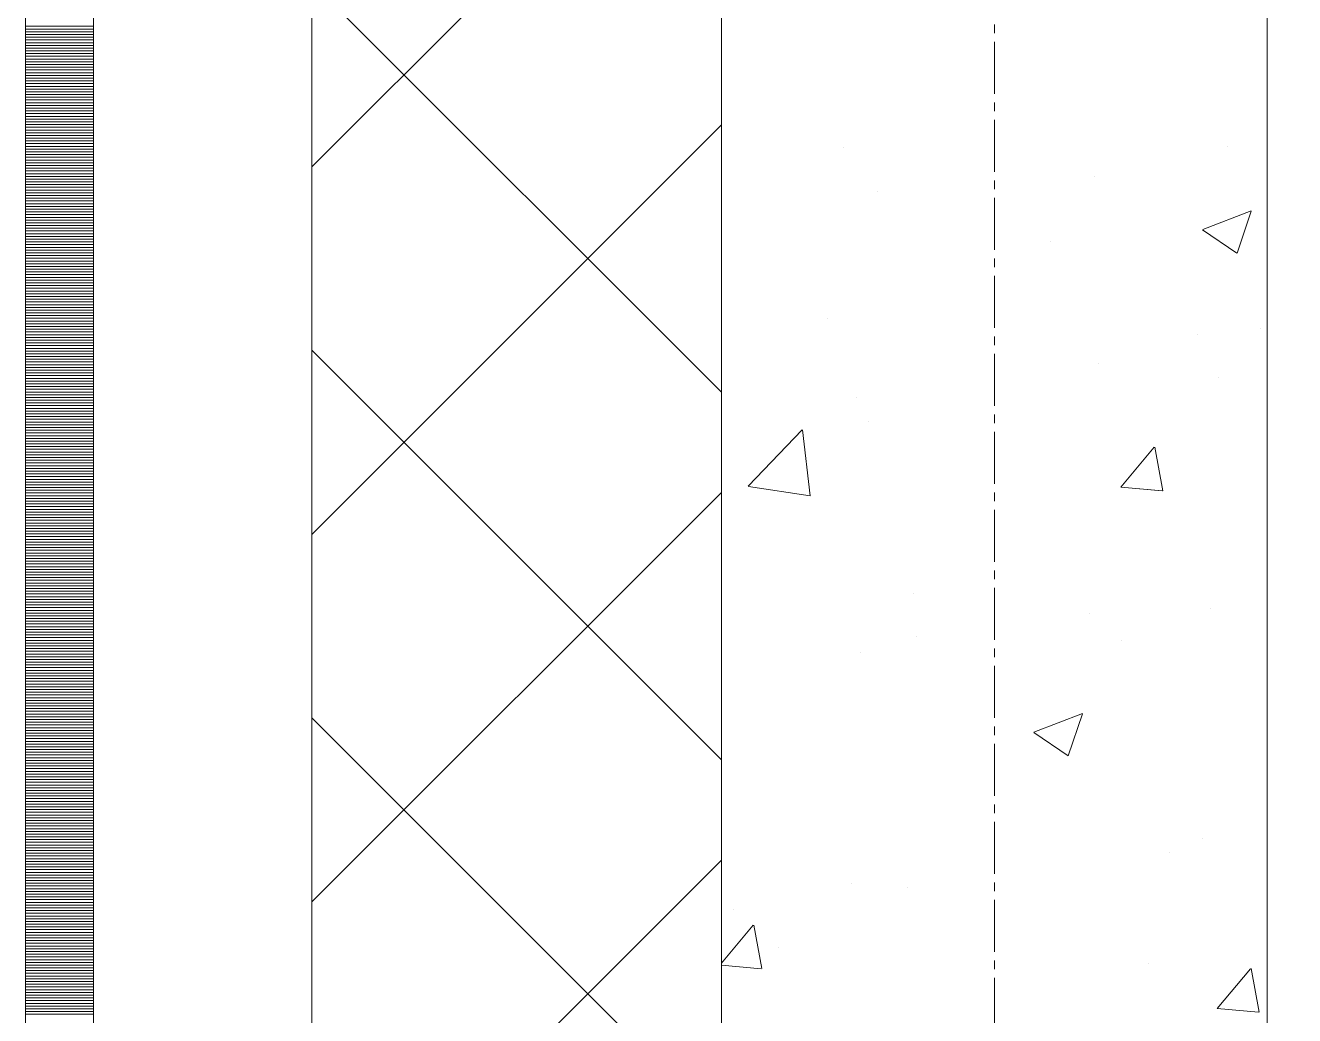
# Model space of a CAD drawing. Header units: millimetres. Extents: x 470010 to 1231400, y -134005 to 421770.
# Drawn here: x 672518.6 to 672983.6, y -51155 to -50792.2 of the extents above; entities that cross this region are included whole.
import ezdxf
from ezdxf.enums import TextEntityAlignment as Align

# ---------------------------------------------------------------- set-up
doc = ezdxf.new("R2010")
doc.units = ezdxf.units.MM
doc.linetypes.add('CENTER2', pattern=[28.575, 19.05, -3.175, 3.175, -3.175])
doc.linetypes.add('DASHED', pattern=[19.05, 12.7, -6.35])
doc.layers.get('Defpoints').update_dxf_attribs({"color": 140})
doc.layers.add('АР_Делит', color=120, linetype='Continuous', lineweight=0, plot=False)
for name, color, linetype, lineweight in [('АР_Стены ПЕНОблок', 52, 'Continuous', 20), ('АР_Тонкая', 254, 'Continuous', 5), ('АР_Утеплитель', 31, 'Continuous', 0), ('АР_Штриховка', 8, 'Continuous', 0)]:
    doc.layers.add(name, color=color, linetype=linetype, lineweight=lineweight)
doc.layers.add('РД_Оси_100', color=7, linetype='Continuous', lineweight=0, true_color=0x525252)
doc.styles.add('style1', font='ARIALN.TTF')

# ---------------------------------------------------------------- blocks, each defined once
blk = doc.blocks.new('СОШ_2200_АР_ОСИ_М100_28.05.24')
at = {"layer": 'АР_Делит', "color": 251, "linetype": 'DASHED', "true_color": 0x636466}
blk.add_lwpolyline([(114955, 135155), (114955, -355), (93595.036, -355), (93595.036, 13855), (94145, 13855), (94145, 68320), (66055, 68320), (66055, 13857.73), (83455, 13857.73), (83455, -355), (45245, -355), (45245, 13145), (44695, 13145), (44695, 26755), (45245, 26755), (45245, 68320), (20455, 68320), (20455, 26755), (27955, 26755), (27955, 13145), (-355, 13145), (-355, 100855)], dxfattribs=at)
at = {"layer": 'РД_Оси_100', "color": 251, "linetype": 'CENTER2', "true_color": 0x636466}
blk.add_line((0, -6155), (0, 139938.679), dxfattribs=at)
blk = doc.blocks.new('A$C9108343f')
at = {"layer": 'АР_Стены ПЕНОблок', "color": 18, "linetype": 'Continuous', "lineweight": 20, "true_color": 0x000000}
for p, q in [((7054.96, 97555), (7054.96, 21355)), ((7254.96, 21355), (7254.96, 97555))]:
    blk.add_line(p, q, dxfattribs=at)
at = {"layer": 'АР_Тонкая', "color": 18, "linetype": 'Continuous', "lineweight": 5, "true_color": 0x000000}
for p, q in [((6799.96, 97555), (6799.96, 21355)), ((6824.96, 97555), (6824.96, 21355)), ((6824.96, 21355), (6824.96, 97555)), ((6904.96, 21355), (6904.96, 97555))]:
    blk.add_line(p, q, dxfattribs=at)
at = {"layer": 'АР_Утеплитель', "color": 18, "linetype": 'Continuous', "lineweight": 0, "true_color": 0x000000}
for p, q in [((6904.96, 97555), (6904.96, 21355)), ((7054.96, 21355), (7054.96, 97555))]:
    blk.add_line(p, q, dxfattribs=at)
at = {"layer": 'АР_Штриховка', "color": 18, "linetype": 'Continuous', "lineweight": 0, "true_color": 0x000000}
for p, q in [((6904.96, 49522.3), (7054.96, 49672.3)), ((7054.96, 49439.73), (6904.96, 49589.73)), ((6799.96, 49573.75), (6824.96, 49573.75)), ((6799.96, 49572.75), (6824.96, 49572.75)), ((6799.96, 49571.75), (6824.96, 49571.75)), ((6799.96, 49570.75), (6824.96, 49570.75)), ((6799.96, 49569.75), (6824.96, 49569.75)), ((6799.96, 49568.75), (6824.96, 49568.75)), ((6799.96, 49567.75), (6824.96, 49567.75)), ((6799.96, 49566.75), (6824.96, 49566.75)), ((6799.96, 49565.75), (6824.96, 49565.75)), ((6799.96, 49564.75), (6824.96, 49564.75)), ((6799.96, 49563.75), (6824.96, 49563.75)), ((6799.96, 49562.75), (6824.96, 49562.75)), ((6799.96, 49561.75), (6824.96, 49561.75)), ((6799.96, 49560.75), (6824.96, 49560.75)), ((6799.96, 49559.75), (6824.96, 49559.75)), ((6799.96, 49558.75), (6824.96, 49558.75)), ((6799.96, 49557.75), (6824.96, 49557.75)), ((6799.96, 49556.75), (6824.96, 49556.75)), ((6799.96, 49555.75), (6824.96, 49555.75)), ((6799.96, 49554.75), (6824.96, 49554.75)), ((6799.96, 49553.75), (6824.96, 49553.75)), ((6799.96, 49552.75), (6824.96, 49552.75)), ((6799.96, 49551.75), (6824.96, 49551.75)), ((6799.96, 49550.75), (6824.96, 49550.75)), ((6799.96, 49549.75), (6824.96, 49549.75)), ((6799.96, 49548.75), (6824.96, 49548.75)), ((6799.96, 49547.75), (6824.96, 49547.75)), ((6799.96, 49546.75), (6824.96, 49546.75)), ((6799.96, 49545.75), (6824.96, 49545.75)), ((6799.96, 49544.75), (6824.96, 49544.75)), ((6799.96, 49543.75), (6824.96, 49543.75)), ((6799.96, 49542.75), (6824.96, 49542.75)), ((6799.96, 49541.75), (6824.96, 49541.75)), ((6799.96, 49540.75), (6824.96, 49540.75)), ((6799.96, 49539.75), (6824.96, 49539.75)), ((6799.96, 49538.75), (6824.96, 49538.75)), ((6799.96, 49537.75), (6824.96, 49537.75)), ((6799.96, 49536.75), (6824.96, 49536.75)), ((6904.96, 49387.59), (7054.96, 49537.59)), ((6799.96, 49535.75), (6824.96, 49535.75)), ((6799.96, 49534.75), (6824.96, 49534.75)), ((6799.96, 49533.75), (6824.96, 49533.75)), ((6799.96, 49532.75), (6824.96, 49532.75)), ((6799.96, 49531.75), (6824.96, 49531.75)), ((6799.96, 49530.75), (6824.96, 49530.75)), ((6799.96, 49529.75), (6824.96, 49529.75)), ((6799.96, 49528.75), (6824.96, 49528.75)), ((6799.96, 49527.75), (6824.96, 49527.75)), ((7099.53, 49529.41), (7099.53, 49529.41)), ((7240.33, 49529.65), (7240.33, 49529.65)), ((6799.96, 49526.75), (6824.96, 49526.75)), ((6799.96, 49525.75), (6824.96, 49525.75)), ((6799.96, 49524.75), (6824.96, 49524.75)), ((6799.96, 49523.75), (6824.96, 49523.75)), ((6799.96, 49522.75), (6824.96, 49522.75)), ((6799.96, 49521.75), (6824.96, 49521.75)), ((6799.96, 49520.75), (6824.96, 49520.75)), ((6799.96, 49519.75), (6824.96, 49519.75)), ((6799.96, 49518.75), (6824.96, 49518.75)), ((6799.96, 49517.75), (6824.96, 49517.75)), ((7191.65, 49518.85), (7191.65, 49518.85)), ((6799.96, 49516.75), (6824.96, 49516.75)), ((6799.96, 49515.75), (6824.96, 49515.75)), ((6799.96, 49514.75), (6824.96, 49514.75)), ((6799.96, 49513.75), (6824.96, 49513.75)), ((7112.03, 49513.39), (7112.03, 49513.39)), ((6799.96, 49512.75), (6824.96, 49512.75)), ((6799.96, 49511.75), (6824.96, 49511.75)), ((6799.96, 49510.75), (6824.96, 49510.75)), ((6799.96, 49509.75), (6824.96, 49509.75)), ((6799.96, 49508.75), (6824.96, 49508.75)), ((6799.96, 49507.75), (6824.96, 49507.75)), ((6799.96, 49506.75), (6824.96, 49506.75)), ((6799.96, 49505.75), (6824.96, 49505.75)), ((6799.96, 49504.75), (6824.96, 49504.75)), ((6799.96, 49503.75), (6824.96, 49503.75)), ((7231.27, 49499.31), (7249.05, 49506.13)), ((7243.85, 49490.64), (7249, 49505.99)), ((6799.96, 49502.75), (6824.96, 49502.75)), ((6799.96, 49501.75), (6824.96, 49501.75)), ((6799.96, 49500.75), (6824.96, 49500.75)), ((6799.96, 49499.75), (6824.96, 49499.75)), ((7231.21, 49499.17), (7243.84, 49490.65)), ((6799.96, 49498.75), (6824.96, 49498.75)), ((6799.96, 49497.75), (6824.96, 49497.75)), ((6799.96, 49496.75), (6824.96, 49496.75)), ((6799.96, 49495.75), (6824.96, 49495.75)), ((6799.96, 49494.75), (6824.96, 49494.75)), ((7175.69, 49495), (7175.69, 49495)), ((6799.96, 49493.75), (6824.96, 49493.75)), ((6799.96, 49492.75), (6824.96, 49492.75)), ((6799.96, 49491.75), (6824.96, 49491.75)), ((6799.96, 49490.75), (6824.96, 49490.75)), ((6799.96, 49489.75), (6824.96, 49489.75)), ((6799.96, 49488.75), (6824.96, 49488.75)), ((6799.96, 49487.75), (6824.96, 49487.75)), ((6799.96, 49486.75), (6824.96, 49486.75)), ((6799.96, 49485.75), (6824.96, 49485.75)), ((6799.96, 49484.75), (6824.96, 49484.75)), ((6799.96, 49483.75), (6824.96, 49483.75)), ((6799.96, 49482.75), (6824.96, 49482.75)), ((6799.96, 49481.75), (6824.96, 49481.75)), ((6799.96, 49480.75), (6824.96, 49480.75)), ((6799.96, 49479.75), (6824.96, 49479.75)), ((6799.96, 49478.75), (6824.96, 49478.75)), ((6799.96, 49477.75), (6824.96, 49477.75)), ((6799.96, 49476.75), (6824.96, 49476.75)), ((6799.96, 49475.75), (6824.96, 49475.75)), ((6799.96, 49474.75), (6824.96, 49474.75)), ((6799.96, 49473.75), (6824.96, 49473.75)), ((6799.96, 49472.75), (6824.96, 49472.75)), ((6799.96, 49471.75), (6824.96, 49471.75)), ((6799.96, 49470.75), (6824.96, 49470.75)), ((6799.96, 49469.75), (6824.96, 49469.75)), ((6799.96, 49468.75), (6824.96, 49468.75)), ((6799.96, 49467.75), (6824.96, 49467.75)), ((6799.96, 49466.75), (6824.96, 49466.75)), ((7093.66, 49466.61), (7093.66, 49466.61)), ((6799.96, 49465.75), (6824.96, 49465.75)), ((6799.96, 49464.75), (6824.96, 49464.75)), ((6799.96, 49463.75), (6824.96, 49463.75)), ((6799.96, 49462.75), (6824.96, 49462.75)), ((7252.51, 49463.08), (7252.51, 49463.08)), ((6799.96, 49461.75), (6824.96, 49461.75)), ((6799.96, 49460.75), (6824.96, 49460.75)), ((6799.96, 49459.75), (6824.96, 49459.75)), ((6799.96, 49458.75), (6824.96, 49458.75)), ((6799.96, 49457.75), (6824.96, 49457.75)), ((7229.25, 49460.88), (7229.25, 49460.88)), ((6799.96, 49456.75), (6824.96, 49456.75)), ((6799.96, 49455.75), (6824.96, 49455.75)), ((6799.96, 49454.75), (6824.96, 49454.75)), ((6799.96, 49453.75), (6824.96, 49453.75)), ((6799.96, 49452.75), (6824.96, 49452.75)), ((7054.96, 49305.03), (6904.96, 49455.03)), ((6799.96, 49451.75), (6824.96, 49451.75)), ((6799.96, 49450.75), (6824.96, 49450.75)), ((6799.96, 49449.75), (6824.96, 49449.75)), ((6799.96, 49448.75), (6824.96, 49448.75)), ((7193.12, 49450.35), (7193.12, 49450.35)), ((6799.96, 49447.75), (6824.96, 49447.75)), ((6799.96, 49446.75), (6824.96, 49446.75)), ((6799.96, 49445.75), (6824.96, 49445.75)), ((6799.96, 49444.75), (6824.96, 49444.75)), ((6799.96, 49443.75), (6824.96, 49443.75)), ((7237.24, 49445.1), (7237.24, 49445.1)), ((6799.96, 49442.75), (6824.96, 49442.75)), ((6799.96, 49441.75), (6824.96, 49441.75)), ((6799.96, 49440.75), (6824.96, 49440.75)), ((6799.96, 49439.75), (6824.96, 49439.75)), ((6799.96, 49438.75), (6824.96, 49438.75)), ((6799.96, 49437.75), (6824.96, 49437.75)), ((6799.96, 49436.75), (6824.96, 49436.75)), ((6799.96, 49435.75), (6824.96, 49435.75)), ((6799.96, 49434.75), (6824.96, 49434.75)), ((7104.38, 49437.66), (7104.38, 49437.66)), ((6799.96, 49433.75), (6824.96, 49433.75)), ((6799.96, 49432.75), (6824.96, 49432.75)), ((6799.96, 49431.75), (6824.96, 49431.75)), ((6799.96, 49430.75), (6824.96, 49430.75)), ((6799.96, 49429.75), (6824.96, 49429.75)), ((6799.96, 49428.75), (6824.96, 49428.75)), ((6799.96, 49427.75), (6824.96, 49427.75)), ((6799.96, 49426.75), (6824.96, 49426.75)), ((6799.96, 49425.75), (6824.96, 49425.75)), ((6799.96, 49424.75), (6824.96, 49424.75)), ((7064.79, 49405.26), (7084.57, 49425.88)), ((7087.43, 49401.76), (7084.63, 49425.88)), ((7108.94, 49428.84), (7108.94, 49428.84)), ((6799.96, 49423.75), (6824.96, 49423.75)), ((6799.96, 49422.75), (6824.96, 49422.75)), ((6799.96, 49421.75), (6824.96, 49421.75)), ((6799.96, 49420.75), (6824.96, 49420.75)), ((6799.96, 49419.75), (6824.96, 49419.75)), ((6799.96, 49418.75), (6824.96, 49418.75)), ((6799.96, 49417.75), (6824.96, 49417.75)), ((6799.96, 49416.75), (6824.96, 49416.75)), ((6799.96, 49415.75), (6824.96, 49415.75)), ((7201.31, 49404.89), (7213.56, 49419.49)), ((7216.69, 49403.6), (7213.75, 49419.52)), ((6799.96, 49414.75), (6824.96, 49414.75)), ((6799.96, 49413.75), (6824.96, 49413.75)), ((6799.96, 49412.75), (6824.96, 49412.75)), ((6799.96, 49411.75), (6824.96, 49411.75)), ((6799.96, 49410.75), (6824.96, 49410.75)), ((6799.96, 49409.75), (6824.96, 49409.75)), ((6799.96, 49408.75), (6824.96, 49408.75)), ((6799.96, 49407.75), (6824.96, 49407.75)), ((6799.96, 49406.75), (6824.96, 49406.75)), ((6799.96, 49405.75), (6824.96, 49405.75)), ((6799.96, 49404.75), (6824.96, 49404.75)), ((6799.96, 49403.75), (6824.96, 49403.75)), ((6799.96, 49402.75), (6824.96, 49402.75)), ((6799.96, 49401.75), (6824.96, 49401.75)), ((6904.96, 49252.89), (7054.96, 49402.89)), ((7064.83, 49405.17), (7087.42, 49401.67)), ((7201.31, 49404.89), (7216.49, 49403.56)), ((6799.96, 49400.75), (6824.96, 49400.75)), ((6799.96, 49399.75), (6824.96, 49399.75)), ((6799.96, 49398.75), (6824.96, 49398.75)), ((6799.96, 49397.75), (6824.96, 49397.75)), ((6799.96, 49396.75), (6824.96, 49396.75)), ((6799.96, 49395.75), (6824.96, 49395.75)), ((6799.96, 49394.75), (6824.96, 49394.75)), ((6799.96, 49393.75), (6824.96, 49393.75)), ((6799.96, 49392.75), (6824.96, 49392.75)), ((6799.96, 49391.75), (6824.96, 49391.75)), ((6799.96, 49390.75), (6824.96, 49390.75)), ((6799.96, 49389.75), (6824.96, 49389.75)), ((6799.96, 49388.75), (6824.96, 49388.75)), ((6799.96, 49387.75), (6824.96, 49387.75)), ((6799.96, 49386.75), (6824.96, 49386.75)), ((6799.96, 49385.75), (6824.96, 49385.75)), ((6799.96, 49384.75), (6824.96, 49384.75)), ((6799.96, 49383.75), (6824.96, 49383.75)), ((6799.96, 49382.75), (6824.96, 49382.75)), ((6799.96, 49381.75), (6824.96, 49381.75)), ((6799.96, 49380.75), (6824.96, 49380.75)), ((6799.96, 49379.75), (6824.96, 49379.75)), ((6799.96, 49378.75), (6824.96, 49378.75)), ((6799.96, 49377.75), (6824.96, 49377.75)), ((6799.96, 49376.75), (6824.96, 49376.75)), ((6799.96, 49375.75), (6824.96, 49375.75)), ((6799.96, 49374.75), (6824.96, 49374.75)), ((6799.96, 49373.75), (6824.96, 49373.75)), ((6799.96, 49372.75), (6824.96, 49372.75)), ((6799.96, 49371.75), (6824.96, 49371.75)), ((6799.96, 49370.75), (6824.96, 49370.75)), ((6799.96, 49369.75), (6824.96, 49369.75)), ((6799.96, 49368.75), (6824.96, 49368.75)), ((6799.96, 49367.75), (6824.96, 49367.75)), ((6799.96, 49366.75), (6824.96, 49366.75)), ((6799.96, 49365.75), (6824.96, 49365.75)), ((6799.96, 49364.75), (6824.96, 49364.75)), ((7125.16, 49365.88), (7125.16, 49365.88)), ((6799.96, 49363.75), (6824.96, 49363.75)), ((6799.96, 49362.75), (6824.96, 49362.75)), ((6799.96, 49361.75), (6824.96, 49361.75)), ((6799.96, 49360.75), (6824.96, 49360.75)), ((6799.96, 49359.75), (6824.96, 49359.75)), ((7234.15, 49360.54), (7234.15, 49360.54)), ((6799.96, 49358.75), (6824.96, 49358.75)), ((6799.96, 49357.75), (6824.96, 49357.75)), ((6799.96, 49356.75), (6824.96, 49356.75)), ((6799.96, 49355.75), (6824.96, 49355.75)), ((7189.89, 49358.54), (7189.89, 49358.54)), ((6799.96, 49354.75), (6824.96, 49354.75)), ((6799.96, 49353.75), (6824.96, 49353.75)), ((6799.96, 49352.75), (6824.96, 49352.75)), ((6799.96, 49351.75), (6824.96, 49351.75)), ((6799.96, 49350.75), (6824.96, 49350.75)), ((6799.96, 49349.75), (6824.96, 49349.75)), ((6799.96, 49348.75), (6824.96, 49348.75)), ((6799.96, 49347.75), (6824.96, 49347.75)), ((6799.96, 49346.75), (6824.96, 49346.75)), ((6799.96, 49345.75), (6824.96, 49345.75)), ((7126.3, 49350.17), (7126.3, 49350.17)), ((7201.38, 49348.77), (7201.38, 49348.77)), ((6799.96, 49344.75), (6824.96, 49344.75)), ((6799.96, 49343.75), (6824.96, 49343.75)), ((6799.96, 49342.75), (6824.96, 49342.75)), ((6799.96, 49341.75), (6824.96, 49341.75)), ((7105.85, 49344.28), (7105.85, 49344.28)), ((6799.96, 49340.75), (6824.96, 49340.75)), ((6799.96, 49339.75), (6824.96, 49339.75)), ((6799.96, 49338.75), (6824.96, 49338.75)), ((6799.96, 49337.75), (6824.96, 49337.75)), ((6799.96, 49336.75), (6824.96, 49336.75)), ((6799.96, 49335.75), (6824.96, 49335.75)), ((6799.96, 49334.75), (6824.96, 49334.75)), ((6799.96, 49333.75), (6824.96, 49333.75)), ((6799.96, 49332.75), (6824.96, 49332.75)), ((6799.96, 49331.75), (6824.96, 49331.75)), ((6799.96, 49330.75), (6824.96, 49330.75)), ((6799.96, 49329.75), (6824.96, 49329.75)), ((6799.96, 49328.75), (6824.96, 49328.75)), ((6799.96, 49327.75), (6824.96, 49327.75)), ((6799.96, 49326.75), (6824.96, 49326.75)), ((6799.96, 49325.75), (6824.96, 49325.75)), ((6799.96, 49324.75), (6824.96, 49324.75)), ((6799.96, 49323.75), (6824.96, 49323.75)), ((6799.96, 49322.75), (6824.96, 49322.75)), ((6799.96, 49321.75), (6824.96, 49321.75)), ((6799.96, 49320.75), (6824.96, 49320.75)), ((6799.96, 49319.75), (6824.96, 49319.75)), ((6799.96, 49318.75), (6824.96, 49318.75)), ((6799.96, 49317.75), (6824.96, 49317.75)), ((7054.96, 49170.32), (6904.96, 49320.32)), ((7169.47, 49315.12), (7187.25, 49321.94)), ((7182.05, 49306.45), (7187.2, 49321.8)), ((6799.96, 49316.75), (6824.96, 49316.75)), ((6799.96, 49315.75), (6824.96, 49315.75)), ((6799.96, 49314.75), (6824.96, 49314.75)), ((6799.96, 49313.75), (6824.96, 49313.75)), ((7169.41, 49314.98), (7182.04, 49306.46)), ((6799.96, 49312.75), (6824.96, 49312.75)), ((6799.96, 49311.75), (6824.96, 49311.75)), ((6799.96, 49310.75), (6824.96, 49310.75)), ((6799.96, 49309.75), (6824.96, 49309.75)), ((6799.96, 49308.75), (6824.96, 49308.75)), ((6799.96, 49307.75), (6824.96, 49307.75)), ((6799.96, 49306.75), (6824.96, 49306.75)), ((6799.96, 49305.75), (6824.96, 49305.75)), ((6799.96, 49304.75), (6824.96, 49304.75)), ((6799.96, 49303.75), (6824.96, 49303.75)), ((6799.96, 49302.75), (6824.96, 49302.75)), ((6799.96, 49301.75), (6824.96, 49301.75)), ((6799.96, 49300.75), (6824.96, 49300.75)), ((6799.96, 49299.75), (6824.96, 49299.75)), ((6799.96, 49298.75), (6824.96, 49298.75)), ((6799.96, 49297.75), (6824.96, 49297.75)), ((6799.96, 49296.75), (6824.96, 49296.75)), ((6799.96, 49295.75), (6824.96, 49295.75)), ((6799.96, 49294.75), (6824.96, 49294.75)), ((6799.96, 49293.75), (6824.96, 49293.75)), ((6799.96, 49292.75), (6824.96, 49292.75)), ((6799.96, 49291.75), (6824.96, 49291.75)), ((6799.96, 49290.75), (6824.96, 49290.75)), ((6799.96, 49289.75), (6824.96, 49289.75)), ((6799.96, 49288.75), (6824.96, 49288.75)), ((6799.96, 49287.75), (6824.96, 49287.75)), ((6799.96, 49286.75), (6824.96, 49286.75)), ((6799.96, 49285.75), (6824.96, 49285.75)), ((6799.96, 49284.75), (6824.96, 49284.75)), ((6799.96, 49283.75), (6824.96, 49283.75)), ((6799.96, 49282.75), (6824.96, 49282.75)), ((6799.96, 49281.75), (6824.96, 49281.75)), ((6799.96, 49280.75), (6824.96, 49280.75)), ((6799.96, 49279.75), (6824.96, 49279.75)), ((6799.96, 49278.75), (6824.96, 49278.75)), ((6799.96, 49277.75), (6824.96, 49277.75)), ((6799.96, 49276.75), (6824.96, 49276.75)), ((7231.06, 49275.99), (7231.06, 49275.99)), ((6799.96, 49275.75), (6824.96, 49275.75)), ((6799.96, 49274.75), (6824.96, 49274.75)), ((6799.96, 49273.75), (6824.96, 49273.75)), ((6799.96, 49272.75), (6824.96, 49272.75)), ((6799.96, 49271.75), (6824.96, 49271.75)), ((6799.96, 49270.75), (6824.96, 49270.75)), ((6799.96, 49269.75), (6824.96, 49269.75)), ((6799.96, 49268.75), (6824.96, 49268.75)), ((6799.96, 49267.75), (6824.96, 49267.75)), ((6799.96, 49266.75), (6824.96, 49266.75)), ((6904.96, 49118.18), (7054.96, 49268.18)), ((7219.27, 49271.03), (7219.27, 49271.03)), ((6799.96, 49265.75), (6824.96, 49265.75)), ((6799.96, 49264.75), (6824.96, 49264.75)), ((6799.96, 49263.75), (6824.96, 49263.75)), ((6799.96, 49262.75), (6824.96, 49262.75)), ((6799.96, 49261.75), (6824.96, 49261.75)), ((6799.96, 49260.75), (6824.96, 49260.75)), ((6799.96, 49259.75), (6824.96, 49259.75)), ((6799.96, 49258.75), (6824.96, 49258.75)), ((6799.96, 49257.75), (6824.96, 49257.75)), ((7102.76, 49259.73), (7102.76, 49259.73)), ((7123.07, 49258.36), (7123.07, 49258.36)), ((6799.96, 49256.75), (6824.96, 49256.75)), ((6799.96, 49255.75), (6824.96, 49255.75)), ((6799.96, 49254.75), (6824.96, 49254.75)), ((6799.96, 49253.75), (6824.96, 49253.75)), ((6799.96, 49252.75), (6824.96, 49252.75)), ((6799.96, 49251.75), (6824.96, 49251.75)), ((6799.96, 49250.75), (6824.96, 49250.75)), ((6799.96, 49249.75), (6824.96, 49249.75)), ((6799.96, 49248.75), (6824.96, 49248.75)), ((7059.48, 49249.99), (7059.48, 49249.99)), ((6799.96, 49247.75), (6824.96, 49247.75)), ((6799.96, 49246.75), (6824.96, 49246.75)), ((6799.96, 49245.75), (6824.96, 49245.75)), ((6799.96, 49244.75), (6824.96, 49244.75)), ((6799.96, 49243.75), (6824.96, 49243.75)), ((7054.96, 49230.47), (7066.62, 49244.37)), ((7069.75, 49228.48), (7066.81, 49244.4)), ((6799.96, 49242.75), (6824.96, 49242.75)), ((6799.96, 49241.75), (6824.96, 49241.75)), ((6799.96, 49240.75), (6824.96, 49240.75)), ((6799.96, 49239.75), (6824.96, 49239.75)), ((6799.96, 49238.75), (6824.96, 49238.75)), ((6799.96, 49237.75), (6824.96, 49237.75)), ((6799.96, 49236.75), (6824.96, 49236.75)), ((6799.96, 49235.75), (6824.96, 49235.75)), ((6799.96, 49234.75), (6824.96, 49234.75)), ((7075.7, 49236.09), (7075.7, 49236.09)), ((6799.96, 49233.75), (6824.96, 49233.75)), ((6799.96, 49232.75), (6824.96, 49232.75)), ((6799.96, 49231.75), (6824.96, 49231.75)), ((6799.96, 49230.75), (6824.96, 49230.75)), ((6799.96, 49229.75), (6824.96, 49229.75)), ((7054.96, 49229.72), (7069.55, 49228.44)), ((7211.29, 49230.36), (7211.29, 49230.36)), ((6799.96, 49228.75), (6824.96, 49228.75)), ((6799.96, 49227.75), (6824.96, 49227.75)), ((6799.96, 49226.75), (6824.96, 49226.75)), ((6799.96, 49225.75), (6824.96, 49225.75)), ((6799.96, 49224.75), (6824.96, 49224.75)), ((7236.56, 49213.84), (7248.8, 49228.43)), ((7251.93, 49212.54), (7248.99, 49228.46)), ((6799.96, 49223.75), (6824.96, 49223.75)), ((6799.96, 49222.75), (6824.96, 49222.75)), ((6799.96, 49221.75), (6824.96, 49221.75)), ((6799.96, 49220.75), (6824.96, 49220.75)), ((6799.96, 49219.75), (6824.96, 49219.75)), ((6799.96, 49218.75), (6824.96, 49218.75)), ((6799.96, 49217.75), (6824.96, 49217.75)), ((6799.96, 49216.75), (6824.96, 49216.75)), ((6799.96, 49215.75), (6824.96, 49215.75)), ((6799.96, 49214.75), (6824.96, 49214.75)), ((6799.96, 49213.75), (6824.96, 49213.75)), ((6799.96, 49212.75), (6824.96, 49212.75)), ((6799.96, 49211.75), (6824.96, 49211.75)), ((7236.56, 49213.83), (7251.74, 49212.5))]:
    blk.add_line(p, q, dxfattribs=at)
at = {"layer": 'РД_Оси_100'}
blk.add_blockref('СОШ_2200_АР_ОСИ_М100_28.05.24', (7154.96, 6755), dxfattribs=at)
at = {"layer": 'Defpoints', "color": 18, "true_color": 0x000000, "style": 'style1'}
for p in [(143949.34, 316089.12), (143974.98, 281639.5), (143890.4, 273244.71), (143839.99, 264276.81), (143967.75, 254892.38), (12251.96, 104178.14), (12382.58, 96023.14)]:
    blk.add_attdef('АР-ПОМЕЩЕНИЕ:НАИМЕНОВАНИЕ', text='', height=100, dxfattribs=at).set_placement(p, align=Align.MIDDLE)
at = {"layer": 'Defpoints', "color": 18, "true_color": 0x000000, "style": 'style1', "flags": 8}
for p in [(143951.3, 279099.09), (143848.34, 269251.11), (143875.33, 260094.25), (144049.74, 250824.7), (163419.28, 238153.36), (155897.46, 237965.97), (183037.2, 237965.97), (143342.94, 237876.19)]:
    blk.add_attdef('АР-ПОМЕЩЕНИЕ:НАИМЕНОВАНИЕ', text='', height=100, dxfattribs=at).set_placement(p, align=Align.MIDDLE)

msp = doc.modelspace()

# ---------------------------------------------------------------- linework, layer by layer
at = {"layer": 'АР_Стены ПЕНОблок', "color": 18, "linetype": 'Continuous', "lineweight": 20, "true_color": 0x000000}
for p, q in [((672773.57, -2811.242), (672773.57, -79011.242)), ((672973.57, -79011.242), (672973.57, -2811.242))]:
    msp.add_line(p, q, dxfattribs=at)
at = {"layer": 'АР_Тонкая', "color": 18, "linetype": 'Continuous', "lineweight": 5, "true_color": 0x000000}
for p, q in [((672518.57, -2811.242), (672518.57, -79011.242)), ((672543.57, -2811.242), (672543.57, -79011.242)), ((672543.57, -79011.242), (672543.57, -2811.242)), ((672623.57, -79011.242), (672623.57, -2811.242))]:
    msp.add_line(p, q, dxfattribs=at)
at = {"layer": 'АР_Утеплитель', "color": 18, "linetype": 'Continuous', "lineweight": 0, "true_color": 0x000000}
for p, q in [((672623.57, -2811.242), (672623.57, -79011.242)), ((672773.57, -79011.242), (672773.57, -2811.242))]:
    msp.add_line(p, q, dxfattribs=at)
at = {"layer": 'АР_Штриховка', "color": 18, "linetype": 'Continuous', "lineweight": 0, "true_color": 0x000000}
for p, q in [((672623.57, -50843.946), (672773.57, -50693.946)), ((672773.57, -50926.513), (672623.57, -50776.513)), ((672518.57, -50792.492), (672543.57, -50792.492)), ((672518.57, -50793.492), (672543.57, -50793.492)), ((672518.57, -50794.492), (672543.57, -50794.492)), ((672518.57, -50795.492), (672543.57, -50795.492)), ((672518.57, -50796.492), (672543.57, -50796.492)), ((672518.57, -50797.492), (672543.57, -50797.492)), ((672518.57, -50798.492), (672543.57, -50798.492)), ((672518.57, -50799.492), (672543.57, -50799.492)), ((672518.57, -50800.492), (672543.57, -50800.492)), ((672518.57, -50801.492), (672543.57, -50801.492)), ((672518.57, -50802.492), (672543.57, -50802.492)), ((672518.57, -50803.492), (672543.57, -50803.492)), ((672518.57, -50804.492), (672543.57, -50804.492)), ((672518.57, -50805.492), (672543.57, -50805.492)), ((672518.57, -50806.492), (672543.57, -50806.492)), ((672518.57, -50807.492), (672543.57, -50807.492)), ((672518.57, -50808.492), (672543.57, -50808.492)), ((672518.57, -50809.492), (672543.57, -50809.492)), ((672518.57, -50810.492), (672543.57, -50810.492)), ((672518.57, -50811.492), (672543.57, -50811.492)), ((672518.57, -50812.492), (672543.57, -50812.492)), ((672518.57, -50813.492), (672543.57, -50813.492)), ((672518.57, -50814.492), (672543.57, -50814.492)), ((672518.57, -50815.492), (672543.57, -50815.492)), ((672518.57, -50816.492), (672543.57, -50816.492)), ((672518.57, -50817.492), (672543.57, -50817.492)), ((672518.57, -50818.492), (672543.57, -50818.492)), ((672518.57, -50819.492), (672543.57, -50819.492)), ((672518.57, -50820.492), (672543.57, -50820.492)), ((672518.57, -50821.492), (672543.57, -50821.492)), ((672518.57, -50822.492), (672543.57, -50822.492)), ((672518.57, -50823.492), (672543.57, -50823.492)), ((672518.57, -50824.492), (672543.57, -50824.492)), ((672518.57, -50825.492), (672543.57, -50825.492)), ((672518.57, -50826.492), (672543.57, -50826.492)), ((672518.57, -50827.492), (672543.57, -50827.492)), ((672518.57, -50828.492), (672543.57, -50828.492)), ((672623.57, -50978.65), (672773.57, -50828.65)), ((672518.57, -50829.492), (672543.57, -50829.492)), ((672518.57, -50830.492), (672543.57, -50830.492)), ((672518.57, -50831.492), (672543.57, -50831.492)), ((672518.57, -50832.492), (672543.57, -50832.492)), ((672518.57, -50833.492), (672543.57, -50833.492)), ((672518.57, -50834.492), (672543.57, -50834.492)), ((672518.57, -50835.492), (672543.57, -50835.492)), ((672518.57, -50836.492), (672543.57, -50836.492)), ((672518.57, -50837.492), (672543.57, -50837.492)), ((672518.57, -50838.492), (672543.57, -50838.492)), ((672518.57, -50839.492), (672543.57, -50839.492)), ((672518.57, -50840.492), (672543.57, -50840.492)), ((672518.57, -50841.492), (672543.57, -50841.492)), ((672518.57, -50842.492), (672543.57, -50842.492)), ((672518.57, -50843.492), (672543.57, -50843.492)), ((672518.57, -50844.492), (672543.57, -50844.492)), ((672518.57, -50845.492), (672543.57, -50845.492)), ((672518.57, -50846.492), (672543.57, -50846.492)), ((672518.57, -50847.492), (672543.57, -50847.492)), ((672518.57, -50848.492), (672543.57, -50848.492)), ((672518.57, -50849.492), (672543.57, -50849.492)), ((672518.57, -50850.492), (672543.57, -50850.492)), ((672518.57, -50851.492), (672543.57, -50851.492)), ((672518.57, -50852.492), (672543.57, -50852.492)), ((672518.57, -50853.492), (672543.57, -50853.492)), ((672518.57, -50854.492), (672543.57, -50854.492)), ((672518.57, -50855.492), (672543.57, -50855.492)), ((672518.57, -50856.492), (672543.57, -50856.492)), ((672518.57, -50857.492), (672543.57, -50857.492)), ((672518.57, -50858.492), (672543.57, -50858.492)), ((672518.57, -50859.492), (672543.57, -50859.492)), ((672518.57, -50860.492), (672543.57, -50860.492)), ((672949.882, -50866.937), (672967.667, -50860.11)), ((672962.467, -50875.6), (672967.617, -50860.251)), ((672518.57, -50861.492), (672543.57, -50861.492)), ((672518.57, -50862.492), (672543.57, -50862.492)), ((672518.57, -50863.492), (672543.57, -50863.492)), ((672518.57, -50864.492), (672543.57, -50864.492)), ((672518.57, -50865.492), (672543.57, -50865.492)), ((672518.57, -50866.492), (672543.57, -50866.492)), ((672518.57, -50867.492), (672543.57, -50867.492)), ((672518.57, -50868.492), (672543.57, -50868.492)), ((672518.57, -50869.492), (672543.57, -50869.492)), ((672518.57, -50870.492), (672543.57, -50870.492)), ((672949.82, -50867.074), (672962.454, -50875.596)), ((672518.57, -50871.492), (672543.57, -50871.492)), ((672518.57, -50872.492), (672543.57, -50872.492)), ((672518.57, -50873.492), (672543.57, -50873.492)), ((672518.57, -50874.492), (672543.57, -50874.492)), ((672518.57, -50875.492), (672543.57, -50875.492)), ((672518.57, -50876.492), (672543.57, -50876.492)), ((672518.57, -50877.492), (672543.57, -50877.492)), ((672518.57, -50878.492), (672543.57, -50878.492)), ((672518.57, -50879.492), (672543.57, -50879.492)), ((672518.57, -50880.492), (672543.57, -50880.492)), ((672518.57, -50881.492), (672543.57, -50881.492)), ((672518.57, -50882.492), (672543.57, -50882.492)), ((672518.57, -50883.492), (672543.57, -50883.492)), ((672518.57, -50884.492), (672543.57, -50884.492)), ((672518.57, -50885.492), (672543.57, -50885.492)), ((672518.57, -50886.492), (672543.57, -50886.492)), ((672518.57, -50887.492), (672543.57, -50887.492)), ((672518.57, -50888.492), (672543.57, -50888.492)), ((672518.57, -50889.492), (672543.57, -50889.492)), ((672518.57, -50890.492), (672543.57, -50890.492)), ((672518.57, -50891.492), (672543.57, -50891.492)), ((672518.57, -50892.492), (672543.57, -50892.492)), ((672518.57, -50893.492), (672543.57, -50893.492)), ((672518.57, -50894.492), (672543.57, -50894.492)), ((672518.57, -50895.492), (672543.57, -50895.492)), ((672518.57, -50896.492), (672543.57, -50896.492)), ((672518.57, -50897.492), (672543.57, -50897.492)), ((672518.57, -50898.492), (672543.57, -50898.492)), ((672518.57, -50899.492), (672543.57, -50899.492)), ((672518.57, -50900.492), (672543.57, -50900.492)), ((672518.57, -50901.492), (672543.57, -50901.492)), ((672518.57, -50902.492), (672543.57, -50902.492)), ((672518.57, -50903.492), (672543.57, -50903.492)), ((672518.57, -50904.492), (672543.57, -50904.492)), ((672518.57, -50905.492), (672543.57, -50905.492)), ((672518.57, -50906.492), (672543.57, -50906.492)), ((672518.57, -50907.492), (672543.57, -50907.492)), ((672518.57, -50908.492), (672543.57, -50908.492)), ((672518.57, -50909.492), (672543.57, -50909.492)), ((672518.57, -50910.492), (672543.57, -50910.492)), ((672518.57, -50911.492), (672543.57, -50911.492)), ((672518.57, -50912.492), (672543.57, -50912.492)), ((672773.57, -51061.217), (672623.57, -50911.217)), ((672518.57, -50913.492), (672543.57, -50913.492)), ((672518.57, -50914.492), (672543.57, -50914.492)), ((672518.57, -50915.492), (672543.57, -50915.492)), ((672518.57, -50916.492), (672543.57, -50916.492)), ((672518.57, -50917.492), (672543.57, -50917.492)), ((672518.57, -50918.492), (672543.57, -50918.492)), ((672518.57, -50919.492), (672543.57, -50919.492)), ((672518.57, -50920.492), (672543.57, -50920.492)), ((672518.57, -50921.492), (672543.57, -50921.492)), ((672518.57, -50922.492), (672543.57, -50922.492)), ((672518.57, -50923.492), (672543.57, -50923.492)), ((672518.57, -50924.492), (672543.57, -50924.492)), ((672518.57, -50925.492), (672543.57, -50925.492)), ((672518.57, -50926.492), (672543.57, -50926.492)), ((672518.57, -50927.492), (672543.57, -50927.492)), ((672518.57, -50928.492), (672543.57, -50928.492)), ((672518.57, -50929.492), (672543.57, -50929.492)), ((672518.57, -50930.492), (672543.57, -50930.492)), ((672518.57, -50931.492), (672543.57, -50931.492)), ((672518.57, -50932.492), (672543.57, -50932.492)), ((672518.57, -50933.492), (672543.57, -50933.492)), ((672518.57, -50934.492), (672543.57, -50934.492)), ((672518.57, -50935.492), (672543.57, -50935.492)), ((672518.57, -50936.492), (672543.57, -50936.492)), ((672518.57, -50937.492), (672543.57, -50937.492)), ((672518.57, -50938.492), (672543.57, -50938.492)), ((672518.57, -50939.492), (672543.57, -50939.492)), ((672518.57, -50940.492), (672543.57, -50940.492)), ((672783.399, -50960.984), (672803.182, -50940.365)), ((672806.045, -50964.481), (672803.239, -50940.359)), ((672518.57, -50941.492), (672543.57, -50941.492)), ((672518.57, -50942.492), (672543.57, -50942.492)), ((672518.57, -50943.492), (672543.57, -50943.492)), ((672518.57, -50944.492), (672543.57, -50944.492)), ((672518.57, -50945.492), (672543.57, -50945.492)), ((672518.57, -50946.492), (672543.57, -50946.492)), ((672518.57, -50947.492), (672543.57, -50947.492)), ((672518.57, -50948.492), (672543.57, -50948.492)), ((672518.57, -50949.492), (672543.57, -50949.492)), ((672919.926, -50961.35), (672932.171, -50946.757)), ((672935.3, -50962.647), (672932.363, -50946.726)), ((672518.57, -50950.492), (672543.57, -50950.492)), ((672518.57, -50951.492), (672543.57, -50951.492)), ((672518.57, -50952.492), (672543.57, -50952.492)), ((672518.57, -50953.492), (672543.57, -50953.492)), ((672518.57, -50954.492), (672543.57, -50954.492)), ((672518.57, -50955.492), (672543.57, -50955.492)), ((672518.57, -50956.492), (672543.57, -50956.492)), ((672518.57, -50957.492), (672543.57, -50957.492)), ((672518.57, -50958.492), (672543.57, -50958.492)), ((672518.57, -50959.492), (672543.57, -50959.492)), ((672518.57, -50960.492), (672543.57, -50960.492)), ((672518.57, -50961.492), (672543.57, -50961.492)), ((672518.57, -50962.492), (672543.57, -50962.492)), ((672518.57, -50963.492), (672543.57, -50963.492)), ((672623.57, -51113.354), (672773.57, -50963.354)), ((672783.44, -50961.073), (672806.03, -50964.576)), ((672919.925, -50961.354), (672935.107, -50962.683)), ((672518.57, -50964.492), (672543.57, -50964.492)), ((672518.57, -50965.492), (672543.57, -50965.492)), ((672518.57, -50966.492), (672543.57, -50966.492)), ((672518.57, -50967.492), (672543.57, -50967.492)), ((672518.57, -50968.492), (672543.57, -50968.492)), ((672518.57, -50969.492), (672543.57, -50969.492)), ((672518.57, -50970.492), (672543.57, -50970.492)), ((672518.57, -50971.492), (672543.57, -50971.492)), ((672518.57, -50972.492), (672543.57, -50972.492)), ((672518.57, -50973.492), (672543.57, -50973.492)), ((672518.57, -50974.492), (672543.57, -50974.492)), ((672518.57, -50975.492), (672543.57, -50975.492)), ((672518.57, -50976.492), (672543.57, -50976.492)), ((672518.57, -50977.492), (672543.57, -50977.492)), ((672518.57, -50978.492), (672543.57, -50978.492)), ((672518.57, -50979.492), (672543.57, -50979.492)), ((672518.57, -50980.492), (672543.57, -50980.492)), ((672518.57, -50981.492), (672543.57, -50981.492)), ((672518.57, -50982.492), (672543.57, -50982.492)), ((672518.57, -50983.492), (672543.57, -50983.492)), ((672518.57, -50984.492), (672543.57, -50984.492)), ((672518.57, -50985.492), (672543.57, -50985.492)), ((672518.57, -50986.492), (672543.57, -50986.492)), ((672518.57, -50987.492), (672543.57, -50987.492)), ((672518.57, -50988.492), (672543.57, -50988.492)), ((672518.57, -50989.492), (672543.57, -50989.492)), ((672518.57, -50990.492), (672543.57, -50990.492)), ((672518.57, -50991.492), (672543.57, -50991.492)), ((672518.57, -50992.492), (672543.57, -50992.492)), ((672518.57, -50993.492), (672543.57, -50993.492)), ((672518.57, -50994.492), (672543.57, -50994.492)), ((672518.57, -50995.492), (672543.57, -50995.492)), ((672518.57, -50996.492), (672543.57, -50996.492)), ((672518.57, -50997.492), (672543.57, -50997.492)), ((672518.57, -50998.492), (672543.57, -50998.492)), ((672518.57, -50999.492), (672543.57, -50999.492)), ((672518.57, -51000.492), (672543.57, -51000.492)), ((672518.57, -51001.492), (672543.57, -51001.492)), ((672518.57, -51002.492), (672543.57, -51002.492)), ((672518.57, -51003.492), (672543.57, -51003.492)), ((672518.57, -51004.492), (672543.57, -51004.492)), ((672518.57, -51005.492), (672543.57, -51005.492)), ((672518.57, -51006.492), (672543.57, -51006.492)), ((672518.57, -51007.492), (672543.57, -51007.492)), ((672518.57, -51008.492), (672543.57, -51008.492)), ((672518.57, -51009.492), (672543.57, -51009.492)), ((672518.57, -51010.492), (672543.57, -51010.492)), ((672518.57, -51011.492), (672543.57, -51011.492)), ((672518.57, -51012.492), (672543.57, -51012.492)), ((672518.57, -51013.492), (672543.57, -51013.492)), ((672518.57, -51014.492), (672543.57, -51014.492)), ((672518.57, -51015.492), (672543.57, -51015.492)), ((672518.57, -51016.492), (672543.57, -51016.492)), ((672518.57, -51017.492), (672543.57, -51017.492)), ((672518.57, -51018.492), (672543.57, -51018.492)), ((672518.57, -51019.492), (672543.57, -51019.492)), ((672518.57, -51020.492), (672543.57, -51020.492)), ((672518.57, -51021.492), (672543.57, -51021.492)), ((672518.57, -51022.492), (672543.57, -51022.492)), ((672518.57, -51023.492), (672543.57, -51023.492)), ((672518.57, -51024.492), (672543.57, -51024.492)), ((672518.57, -51025.492), (672543.57, -51025.492)), ((672518.57, -51026.492), (672543.57, -51026.492)), ((672518.57, -51027.492), (672543.57, -51027.492)), ((672518.57, -51028.492), (672543.57, -51028.492)), ((672518.57, -51029.492), (672543.57, -51029.492)), ((672518.57, -51030.492), (672543.57, -51030.492)), ((672518.57, -51031.492), (672543.57, -51031.492)), ((672518.57, -51032.492), (672543.57, -51032.492)), ((672518.57, -51033.492), (672543.57, -51033.492)), ((672518.57, -51034.492), (672543.57, -51034.492)), ((672518.57, -51035.492), (672543.57, -51035.492)), ((672518.57, -51036.492), (672543.57, -51036.492)), ((672518.57, -51037.492), (672543.57, -51037.492)), ((672518.57, -51038.492), (672543.57, -51038.492)), ((672518.57, -51039.492), (672543.57, -51039.492)), ((672518.57, -51040.492), (672543.57, -51040.492)), ((672518.57, -51041.492), (672543.57, -51041.492)), ((672518.57, -51042.492), (672543.57, -51042.492)), ((672518.57, -51043.492), (672543.57, -51043.492)), ((672518.57, -51044.492), (672543.57, -51044.492)), ((672518.57, -51045.492), (672543.57, -51045.492)), ((672518.57, -51046.492), (672543.57, -51046.492)), ((672773.57, -51195.921), (672623.57, -51045.921)), ((672888.08, -51051.125), (672905.865, -51044.298)), ((672900.665, -51059.788), (672905.815, -51044.439)), ((672518.57, -51047.492), (672543.57, -51047.492)), ((672518.57, -51048.492), (672543.57, -51048.492)), ((672518.57, -51049.492), (672543.57, -51049.492)), ((672518.57, -51050.492), (672543.57, -51050.492)), ((672518.57, -51051.492), (672543.57, -51051.492)), ((672888.018, -51051.262), (672900.652, -51059.784)), ((672518.57, -51052.492), (672543.57, -51052.492)), ((672518.57, -51053.492), (672543.57, -51053.492)), ((672518.57, -51054.492), (672543.57, -51054.492)), ((672518.57, -51055.492), (672543.57, -51055.492)), ((672518.57, -51056.492), (672543.57, -51056.492)), ((672518.57, -51057.492), (672543.57, -51057.492)), ((672518.57, -51058.492), (672543.57, -51058.492)), ((672518.57, -51059.492), (672543.57, -51059.492)), ((672518.57, -51060.492), (672543.57, -51060.492)), ((672518.57, -51061.492), (672543.57, -51061.492)), ((672518.57, -51062.492), (672543.57, -51062.492)), ((672518.57, -51063.492), (672543.57, -51063.492)), ((672518.57, -51064.492), (672543.57, -51064.492)), ((672518.57, -51065.492), (672543.57, -51065.492)), ((672518.57, -51066.492), (672543.57, -51066.492)), ((672518.57, -51067.492), (672543.57, -51067.492)), ((672518.57, -51068.492), (672543.57, -51068.492)), ((672518.57, -51069.492), (672543.57, -51069.492)), ((672518.57, -51070.492), (672543.57, -51070.492)), ((672518.57, -51071.492), (672543.57, -51071.492)), ((672518.57, -51072.492), (672543.57, -51072.492)), ((672518.57, -51073.492), (672543.57, -51073.492)), ((672518.57, -51074.492), (672543.57, -51074.492)), ((672518.57, -51075.492), (672543.57, -51075.492)), ((672518.57, -51076.492), (672543.57, -51076.492)), ((672518.57, -51077.492), (672543.57, -51077.492)), ((672518.57, -51078.492), (672543.57, -51078.492)), ((672518.57, -51079.492), (672543.57, -51079.492)), ((672518.57, -51080.492), (672543.57, -51080.492)), ((672518.57, -51081.492), (672543.57, -51081.492)), ((672518.57, -51082.492), (672543.57, -51082.492)), ((672518.57, -51083.492), (672543.57, -51083.492)), ((672518.57, -51084.492), (672543.57, -51084.492)), ((672518.57, -51085.492), (672543.57, -51085.492)), ((672518.57, -51086.492), (672543.57, -51086.492)), ((672518.57, -51087.492), (672543.57, -51087.492)), ((672518.57, -51088.492), (672543.57, -51088.492)), ((672518.57, -51089.492), (672543.57, -51089.492)), ((672518.57, -51090.492), (672543.57, -51090.492)), ((672518.57, -51091.492), (672543.57, -51091.492)), ((672518.57, -51092.492), (672543.57, -51092.492)), ((672518.57, -51093.492), (672543.57, -51093.492)), ((672518.57, -51094.492), (672543.57, -51094.492)), ((672518.57, -51095.492), (672543.57, -51095.492)), ((672518.57, -51096.492), (672543.57, -51096.492)), ((672518.57, -51097.492), (672543.57, -51097.492)), ((672518.57, -51098.492), (672543.57, -51098.492)), ((672623.57, -51248.058), (672773.57, -51098.058)), ((672518.57, -51099.492), (672543.57, -51099.492)), ((672518.57, -51100.492), (672543.57, -51100.492)), ((672518.57, -51101.492), (672543.57, -51101.492)), ((672518.57, -51102.492), (672543.57, -51102.492)), ((672518.57, -51103.492), (672543.57, -51103.492)), ((672518.57, -51104.492), (672543.57, -51104.492)), ((672518.57, -51105.492), (672543.57, -51105.492)), ((672518.57, -51106.492), (672543.57, -51106.492)), ((672518.57, -51107.492), (672543.57, -51107.492)), ((672518.57, -51108.492), (672543.57, -51108.492)), ((672518.57, -51109.492), (672543.57, -51109.492)), ((672518.57, -51110.492), (672543.57, -51110.492)), ((672518.57, -51111.492), (672543.57, -51111.492)), ((672518.57, -51112.492), (672543.57, -51112.492)), ((672518.57, -51113.492), (672543.57, -51113.492)), ((672518.57, -51114.492), (672543.57, -51114.492)), ((672518.57, -51115.492), (672543.57, -51115.492)), ((672518.57, -51116.492), (672543.57, -51116.492)), ((672518.57, -51117.492), (672543.57, -51117.492)), ((672518.57, -51118.492), (672543.57, -51118.492)), ((672518.57, -51119.492), (672543.57, -51119.492)), ((672518.57, -51120.492), (672543.57, -51120.492)), ((672518.57, -51121.492), (672543.57, -51121.492)), ((672788.359, -51137.765), (672785.422, -51121.843)), ((672518.57, -51122.492), (672543.57, -51122.492)), ((672518.57, -51123.492), (672543.57, -51123.492)), ((672518.57, -51124.492), (672543.57, -51124.492)), ((672518.57, -51125.492), (672543.57, -51125.492)), ((672518.57, -51126.492), (672543.57, -51126.492)), ((672773.57, -51135.77), (672785.229, -51121.875)), ((672518.57, -51127.492), (672543.57, -51127.492)), ((672518.57, -51128.492), (672543.57, -51128.492)), ((672518.57, -51129.492), (672543.57, -51129.492)), ((672518.57, -51130.492), (672543.57, -51130.492)), ((672518.57, -51131.492), (672543.57, -51131.492)), ((672518.57, -51132.492), (672543.57, -51132.492)), ((672518.57, -51133.492), (672543.57, -51133.492)), ((672518.57, -51134.492), (672543.57, -51134.492)), ((672518.57, -51135.492), (672543.57, -51135.492)), ((672518.57, -51136.492), (672543.57, -51136.492)), ((672518.57, -51137.492), (672543.57, -51137.492)), ((672518.57, -51138.492), (672543.57, -51138.492)), ((672518.57, -51139.492), (672543.57, -51139.492)), ((672773.57, -51136.523), (672788.166, -51137.8)), ((672955.169, -51152.407), (672967.414, -51137.814)), ((672970.543, -51153.704), (672967.606, -51137.783)), ((672518.57, -51140.492), (672543.57, -51140.492)), ((672518.57, -51141.492), (672543.57, -51141.492)), ((672518.57, -51142.492), (672543.57, -51142.492)), ((672518.57, -51143.492), (672543.57, -51143.492)), ((672518.57, -51144.492), (672543.57, -51144.492)), ((672518.57, -51145.492), (672543.57, -51145.492)), ((672518.57, -51146.492), (672543.57, -51146.492)), ((672518.57, -51147.492), (672543.57, -51147.492)), ((672518.57, -51148.492), (672543.57, -51148.492)), ((672518.57, -51149.492), (672543.57, -51149.492)), ((672518.57, -51150.492), (672543.57, -51150.492)), ((672518.57, -51151.492), (672543.57, -51151.492)), ((672518.57, -51152.492), (672543.57, -51152.492)), ((672518.57, -51153.492), (672543.57, -51153.492)), ((672955.169, -51152.411), (672970.351, -51153.739)), ((672518.57, -51154.492), (672543.57, -51154.492))]:
    msp.add_line(p, q, dxfattribs=at)

# ---------------------------------------------------------------- block references
msp.add_blockref('A$C9108343f', (665718.612, -100366.242))
at = {"layer": 'РД_Оси_100'}
msp.add_blockref('СОШ_2200_АР_ОСИ_М100_28.05.24', (672873.57, -93611.242), dxfattribs=at)

doc.saveas('drawing.dxf')
